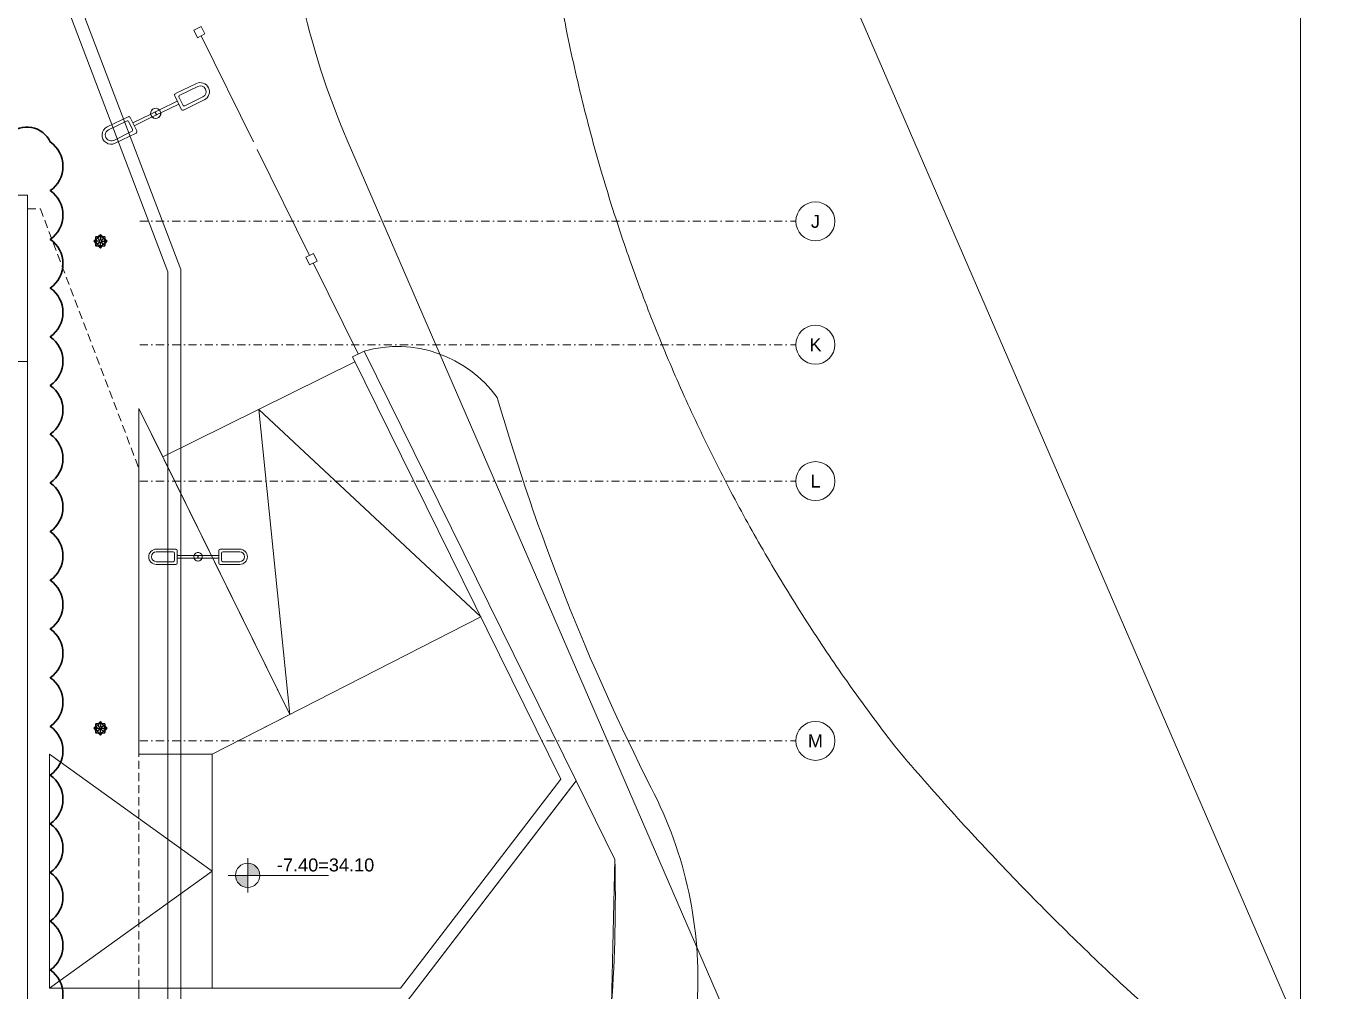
# Model space of a CAD drawing. Header units: metres. Extents: x -17822 to 152406, y -4219 to 19791.
# Drawn here: x 124074 to 128060, y 69 to 3042 of the extents above; entities that cross this region are included whole.
import ezdxf
from ezdxf.enums import TextEntityAlignment as Align
from ezdxf.xclip import XClip

# ---------------------------------------------------------------- set-up
doc = ezdxf.new("R2010")
doc.units = ezdxf.units.M
doc.header["$LTSCALE"] = 100
doc.header["$MEASUREMENT"] = 0
doc.header["$XCLIPFRAME"] = 0
doc.linetypes.add('DASHDOT2', pattern=[0.5, 0.25, -0.125, 0, -0.125])
doc.linetypes.add('HIDDEN', pattern=[0.375, 0.25, -0.125])
doc.layers.get('0').update_dxf_attribs({"color": 9, "lineweight": 9})
for name, color, linetype, lineweight in [('06A', 9, 'Continuous', 9), ('06D', 9, 'Continuous', 9), ('07', 9, 'Continuous', 9), ('21', 9, 'Continuous', 9), ('24', 9, 'DASHDOT2', 9), ('40', 9, 'Continuous', 9), ('E-KABLO', 7, 'Continuous', 30)]:
    doc.layers.add(name, color=color, linetype=linetype, lineweight=lineweight)
doc.styles.add('Arial', font='arial.ttf', dxfattribs={"height": 2.5})
doc.styles.add('MuuM_TEXT-ITALIC', font='ARIALNI.TTF')

# ---------------------------------------------------------------- blocks, each defined once
blk = doc.blocks.new('p-kapı-otopark giriş')
for points in [[(0, -10), (20, -10), (20, 10), (0, 10)], [(600, -10), (620, -10), (620, 10), (600, 10)]]:
    blk.add_lwpolyline(points, close=True)
for points in [[(300, 0), (20, 0)], [(600, 0), (320, 0)]]:
    blk.add_lwpolyline(points)
blk = doc.blocks.new('p-çevre_mevcut')
at = {"flags": 128}
for points in [[(28436.6, -10403), (24352.7, -10391.1, 0.012633), (24331.5, -10392, 0.034752), (24273.9, -10400, 0.036572), (24215, -10417, 0.043988), (24148.5, -10448.5, 0.052186), (24078.3, -10500.2, 0.082497), (23993.2, -10608.1, 0.098699), (23943.8, -10764.3, 0.033889), (23941.5, -10821, 0.045244), (24126.2, -11763.1, 0.082496), (24882, -13332.8, 0.012494), (25040.2, -13546.1, 0.029478), (25725.6, -14263, 0.043988), (26892.7, -15170.6, 0.044936), (28229.9, -15872.3), (28436.6, -15928.7)], [(23805.4, -12459.4), (23805.4, -12459.4, 0.313577), (23395.5, -12316.8, 0.313577)], [(23805.4, -12459.4, -0.00368), (23807.9, -12466.8, 0.046807), (24279.6, -13661.5, -0.135516), (24421.7, -14323.9)], [(24168.1, -13882.5, -0.023505), (24157.8, -14329.6)]]:
    blk.add_lwpolyline(points, format="xyb", dxfattribs=at)
blk.add_lwpolyline([(22159.7, -15978.5), (22653.2, -15978.5), (22702.3, -15985.2, 0.350105), (24157.8, -14329.6), (24168.1, -13882.5), (24048.6, -13640.3), (23527.9, -14318.5), (22902.3, -14318.5), (22902.3, -14957.9)], format="xyb", close=True)
at = {"layer": '06A'}
for points in [[(24021.4, -13675.7), (23527.9, -14318.5), (23443.8, -14318.5), (23443.8, -14318.5), (22702.3, -14318.5), (22702.3, -14278.5), (23443.8, -14278.5), (23507.4, -14278.5), (24001.4, -13635.1), (23359.6, -12334.5), (23395.5, -12316.8), (24048.6, -13640.3)], [(24048.6, -13640.3), (24021.4, -13675.7)]]:
    blk.add_lwpolyline(points, dxfattribs=at)
at = {"layer": '06D'}
for points in [[(23239.2, -12045.4), (23377.5, -12325.6)], [(22775.5, -12642.4), (23367.4, -12350.3)], [(22775.5, -12642.4), (22702.3, -12493.9)], [(23167.2, -13436), (23071.5, -12496.3), (23754.8, -13135.4)], [(22775.5, -12642.4), (23167.2, -13436)], [(22702.3, -13558.5), (22927.3, -13558.5), (23754.8, -13135.4)], [(22927.3, -13558.5), (22927.3, -14278.5), (22427.3, -14278.5)], [(22427.3, -13558.5), (22427.3, -14278.5)], [(22427.3, -14278.5), (22927.3, -13918.6), (22427.3, -13558.5)]]:
    blk.add_lwpolyline(points, dxfattribs=at)
at = {"layer": '40'}
blk.add_lwpolyline([(22702.3, -13558.5), (22927.3, -13558.5), (23167.1, -13435.9), (22702.3, -12493.9), (22702.3, -12678.5)], close=True, dxfattribs=at)
at = {"layer": '07', "xscale": 1.3, "yscale": 1.3, "zscale": 1.3, "rotation": 116.2647503784712}
blk.add_blockref('p-kapı-otopark giriş', (23239.2, -12045.4), dxfattribs=at)
blk = doc.blocks.new('p-cati_audi')
at = {"layer": '06A'}
blk.add_lwpolyline([(0, -2107), (0, -1060), (3704, -1060), (3704, -1572), (3642, -1572), (3637, -1572), (3637, -1127), (67, -1127), (67, -2107), (62, -2107), (2, -2107)], dxfattribs=at)
blk.add_lwpolyline([(2862, -3642), (2862, -3642), (2862, -3590), (3650, -3590), (3650, -1572), (3704, -1572), (3704, -3642)], close=True, dxfattribs=at)
blk = doc.blocks.new('0_elevationtarget-p-bk')
h = blk.add_hatch(color=250)
h.paths.add_polyline_path([(1.88, 0, 0.414214), (0, 1.88), (0, 0)])
h.paths.add_polyline_path([(0, 0), (-1.88, 0, 0.414214), (0, -1.88)])
blk.add_line((0, -2.62), (0, 2.62))
blk.add_lwpolyline([(12.45, 0), (-3, 0)])
blk.add_circle((0, 0), 1.88)
at = {"style": 'Arial'}
blk.add_attdef('BITMISKOT', text='', height=2, dxfattribs=at).set_placement((4.5, 0), align=Align.BOTTOM_LEFT)
at = {"style": 'MuuM_TEXT-ITALIC'}
blk.add_attdef('FINISHINGFLOORLEVEL', text='', height=2, dxfattribs=at).set_placement((4.5, -0.59), align=Align.TOP_LEFT)
blk = doc.blocks.new('p-suzgec')
at = {"ltscale": 25}
for p, q in [((-21.1, 0), (-15.5, 5.7)), ((-15.5, -5.7), (-21.1, 0)), ((-15.5, 5.7), (-15.2, 5.9)), ((-15.5, -5.7), (-15.5, 5.7)), ((-13.2, 15), (-15.2, 13)), ((-15.2, 13), (-15.2, -13)), ((12.8, 15), (-13.2, 15)), ((-10.5, 1.2), (-3.4, 0.3)), ((-6.1, 15), (-5.9, 15.2)), ((-5.9, 12.3), (-6, 12.5)), ((-5.9, 15.2), (-0.2, 20.9)), ((-5.9, 15.2), (5.4, 15.2)), ((-5.8, 12), (-5.9, 12.3)), ((-5.1, 12.9), (-5, 12.7)), ((-5, 12.7), (-4.8, 12.4)), ((-3.3, 0.2), (-3.4, 0.3)), ((-0.2, 0), (-0.5, 0)), ((-0.2, 20.9), (5.4, 15.2)), ((-0.2, 0), (-0.2, 0.2)), ((-0.2, 0), (0, 0)), ((-0.2, 0), (-0.2, -0.2)), ((0.9, 10.2), (0, 3.1)), ((0, 3), (0, 3.1)), ((5.4, 15.2), (5.6, 15)), ((12.1, 5.6), (12.3, 5.7)), ((12.6, 4.8), (12.5, 4.7)), ((14.8, 13), (12.8, 15)), ((14.8, -13), (14.8, 13)), ((14.8, 5.9), (15, 5.7)), ((15, 5.7), (15, -5.7)), ((15, 5.7), (20.6, 0)), ((20.6, 0), (15, -5.7)), ((-15.2, -5.9), (-15.5, -5.7)), ((-15.2, -13), (-13.2, -15)), ((-13.2, -15), (12.8, -15)), ((-13.1, -4.8), (-13, -4.7)), ((-13, -4.7), (-12.6, -4.6)), ((-12.6, -5.6), (-12.8, -5.7)), ((-12.2, -5.5), (-12.6, -5.6)), ((-5.9, -15.2), (-6.1, -15)), ((5.4, -15.2), (-5.9, -15.2)), ((-0.2, -20.9), (-5.9, -15.2)), ((-1.4, -10.2), (-0.5, -3.1)), ((-0.5, -3), (-0.5, -3.1)), ((5.4, -15.2), (-0.2, -20.9)), ((2.8, -0.2), (2.9, -0.3)), ((10, -1.2), (2.9, -0.3)), ((4.5, -12.7), (4.3, -12.4)), ((4.6, -12.9), (4.5, -12.7)), ((5.3, -12), (5.4, -12.3)), ((5.4, -12.3), (5.5, -12.5)), ((5.6, -15), (5.4, -15.2)), ((12.8, -15), (14.8, -13)), ((15, -5.7), (14.8, -5.9))]:
    blk.add_line(p, q, dxfattribs=at)
for centre, radius in [((-17.9, 0), 0.4), ((-17.9, 0), 0.358), ((-0.2, 0), 14.3), ((-12.8, 12.5), 0.3), ((-0.2, 17.7), 0.4), ((-0.2, 17.7), 0.358), ((12.2, 12.5), 0.3), ((17.4, 0), 0.4), ((17.4, 0), 0.358), ((-12.8, -12.5), 0.3), ((-0.2, -17.7), 0.4), ((-0.2, -17.7), 0.358), ((12.2, -12.5), 0.3)]:
    blk.add_circle(centre, radius, dxfattribs=at)
for radius, start, end in [(13.5, 114.6147, 200.3853), (13.8, 110.4176, 114.5824), (13.7, 110.4084, 114.5916), (13.3, 110.3378, 114.6622), (13.2, 110.3292, 114.6708), (13.5, 24.6147, 110.3853), (13.6, 294.6147, 20.3853), (13.2, 20.3292, 24.6708), (13.3, 20.3378, 24.6622), (13.7, 20.4084, 24.5916), (13.8, 20.4176, 24.5824), (13.7, 200.4084, 204.5916), (13.8, 200.4176, 204.5824), (13.3, 200.3378, 204.6622), (13.2, 200.3292, 204.6708), (13.5, 204.6147, 290.3853), (13.2, 290.3292, 294.6708), (13.3, 290.3378, 294.6622), (13.7, 290.4084, 294.5916), (13.8, 290.4176, 294.5824)]:
    blk.add_arc((-0.2, 0), radius, start, end, dxfattribs=at)
for points, knots in [([(-10.5, -0.3), (-10.6, -0.3), (-10.7, -0.3), (-10.9, -0.2), (-11, -0.2), (-11.1, 0), (-11.2, 0.1), (-11.2, 0.3), (-11.2, 0.4), (-11.2, 0.6), (-11.2, 0.7), (-11.1, 0.9), (-11.1, 1), (-10.9, 1.1), (-10.8, 1.1), (-10.6, 1.2), (-10.5, 1.2), (-10.4, 1.2)], [2.169268, 2.169268, 2.169268, 2.169268, 2.468107, 2.468107, 2.768207, 2.768207, 3.065525, 3.065525, 3.362844, 3.362844, 3.660162, 3.660162, 3.95748, 3.95748, 4.257581, 4.257581, 4.55635, 4.55635, 4.55635, 4.55635]), ([(-7.7, 7), (-7.8, 7.1), (-7.8, 7.2), (-7.9, 7.4), (-7.9, 7.5), (-7.9, 7.7), (-7.9, 7.8), (-7.8, 8), (-7.8, 8), (-7.6, 8.2), (-7.5, 8.2), (-7.3, 8.3), (-7.2, 8.3), (-7, 8.3), (-6.9, 8.3), (-6.7, 8.2), (-6.6, 8.1), (-6.6, 8)], [2.169268, 2.169268, 2.169268, 2.169268, 2.468107, 2.468107, 2.768207, 2.768207, 3.065525, 3.065525, 3.362844, 3.362844, 3.660162, 3.660162, 3.95748, 3.95748, 4.257581, 4.257581, 4.55635, 4.55635, 4.55635, 4.55635]), ([(-3.5, 0.4), (-3.5, 0.4), (-3.5, 0.4), (-3.5, 0.4), (-3.4, 0.4), (-3.4, 0.4), (-3.4, 0.3), (-3.3, 0.3), (-3.3, 0.3), (-3.3, 0.3), (-3.3, 0.2), (-3.2, 0.2), (-3.2, 0.1), (-3.3, 0.1), (-3.3, 0), (-3.3, 0), (-3.3, -0.1), (-3.4, -0.1), (-3.4, -0.1), (-3.5, -0.1), (-3.5, -0.1), (-3.5, -0.1), (-3.5, -0.1)], [-0.0013985, -0.0013985, -0.0013985, -0.0013985, 0, 0, 0, 0.0909291, 0.0909291, 0.1818582, 0.1818582, 0.2711248, 0.2711248, 0.3603915, 0.3603915, 0.4496581, 0.4496581, 0.5389247, 0.5389247, 0.6298538, 0.6298538, 0.7207829, 0.7207829, 0.7401198, 0.7401198, 0.7401198, 0.7401198]), ([(-2.2, 2.6), (-2.2, 2.6), (-2.2, 2.6), (-2.2, 2.6), (-2.2, 2.5), (-2.2, 2.5), (-2.2, 2.4), (-2.2, 2.4), (-2.2, 2.3), (-2.2, 2.3), (-2.2, 2.3), (-2.3, 2.2), (-2.3, 2.2), (-2.3, 2.2), (-2.4, 2.2), (-2.4, 2.1), (-2.5, 2.1), (-2.5, 2.2), (-2.6, 2.2), (-2.6, 2.2), (-2.6, 2.2), (-2.6, 2.2), (-2.6, 2.2)], [-0.0013985, -0.0013985, -0.0013985, -0.0013985, 0, 0, 0, 0.0909291, 0.0909291, 0.1818582, 0.1818582, 0.2711248, 0.2711248, 0.3603915, 0.3603915, 0.4496581, 0.4496581, 0.5389247, 0.5389247, 0.6298538, 0.6298538, 0.7207829, 0.7207829, 0.7401198, 0.7401198, 0.7401198, 0.7401198]), ([(-0.6, 10.2), (-0.6, 10.3), (-0.5, 10.4), (-0.5, 10.6), (-0.4, 10.7), (-0.3, 10.8), (-0.2, 10.9), (0, 11), (0.1, 11), (0.3, 11), (0.4, 11), (0.6, 10.9), (0.7, 10.8), (0.8, 10.7), (0.9, 10.6), (0.9, 10.4), (1, 10.3), (0.9, 10.2)], [2.169268, 2.169268, 2.169268, 2.169268, 2.468107, 2.468107, 2.768207, 2.768207, 3.065525, 3.065525, 3.362844, 3.362844, 3.660162, 3.660162, 3.95748, 3.95748, 4.257581, 4.257581, 4.55635, 4.55635, 4.55635, 4.55635]), ([(0.1, 3.2), (0.1, 3.2), (0.1, 3.2), (0.1, 3.2), (0.1, 3.2), (0.1, 3.2), (0.1, 3.1), (0.1, 3.1), (0, 3), (0, 3), (-0.1, 3), (-0.1, 3), (-0.2, 3), (-0.2, 3), (-0.2, 3), (-0.3, 3), (-0.3, 3.1), (-0.3, 3.1), (-0.4, 3.2), (-0.4, 3.2), (-0.4, 3.2), (-0.4, 3.3), (-0.4, 3.3)], [-0.0013985, -0.0013985, -0.0013985, -0.0013985, 0, 0, 0, 0.0909291, 0.0909291, 0.1818582, 0.1818582, 0.2711248, 0.2711248, 0.3603915, 0.3603915, 0.4496581, 0.4496581, 0.5389247, 0.5389247, 0.6298538, 0.6298538, 0.7207829, 0.7207829, 0.7401198, 0.7401198, 0.7401198, 0.7401198]), ([(2.3, 2), (2.3, 2), (2.3, 2), (2.3, 2), (2.3, 2), (2.2, 2), (2.2, 1.9), (2.2, 1.9), (2.1, 1.9), (2.1, 2), (2, 2), (2, 2), (1.9, 2), (1.9, 2.1), (1.9, 2.1), (1.9, 2.2), (1.9, 2.2), (1.9, 2.3), (1.9, 2.3), (1.9, 2.3), (2, 2.4), (2, 2.4), (2, 2.4)], [-0.0013985, -0.0013985, -0.0013985, -0.0013985, 0, 0, 0, 0.0909291, 0.0909291, 0.1818582, 0.1818582, 0.2711248, 0.2711248, 0.3603915, 0.3603915, 0.4496581, 0.4496581, 0.5389247, 0.5389247, 0.6298538, 0.6298538, 0.7207829, 0.7207829, 0.7401198, 0.7401198, 0.7401198, 0.7401198]), ([(3, -0.4), (3, -0.4), (3, -0.4), (3, -0.4), (2.9, -0.4), (2.9, -0.4), (2.9, -0.3), (2.8, -0.3), (2.8, -0.3), (2.8, -0.3), (2.8, -0.2), (2.7, -0.2), (2.7, -0.1), (2.8, -0.1), (2.8, 0), (2.8, 0), (2.8, 0.1), (2.9, 0.1), (2.9, 0.1), (3, 0.1), (3, 0.1), (3, 0.1), (3, 0.1)], [-0.0013985, -0.0013985, -0.0013985, -0.0013985, 0, 0, 0, 0.0909291, 0.0909291, 0.1818582, 0.1818582, 0.2711248, 0.2711248, 0.3603915, 0.3603915, 0.4496581, 0.4496581, 0.5389247, 0.5389247, 0.6298538, 0.6298538, 0.7207829, 0.7207829, 0.7401198, 0.7401198, 0.7401198, 0.7401198]), ([(6.8, 7.4), (6.8, 7.5), (6.9, 7.6), (7.1, 7.7), (7.2, 7.7), (7.4, 7.7), (7.5, 7.7), (7.7, 7.6), (7.8, 7.5), (7.9, 7.4), (8, 7.3), (8.1, 7.1), (8.1, 7), (8, 6.8), (8, 6.7), (7.9, 6.5), (7.8, 6.4), (7.8, 6.3)], [2.169268, 2.169268, 2.169268, 2.169268, 2.468107, 2.468107, 2.768207, 2.768207, 3.065525, 3.065525, 3.362844, 3.362844, 3.660162, 3.660162, 3.95748, 3.95748, 4.257581, 4.257581, 4.55635, 4.55635, 4.55635, 4.55635]), ([(10, 0.3), (10.1, 0.3), (10.2, 0.3), (10.4, 0.2), (10.5, 0.2), (10.6, 0), (10.7, -0.1), (10.7, -0.3), (10.7, -0.4), (10.7, -0.6), (10.7, -0.7), (10.6, -0.9), (10.6, -1), (10.4, -1.1), (10.3, -1.1), (10.1, -1.2), (10, -1.2), (9.9, -1.2)], [2.169268, 2.169268, 2.169268, 2.169268, 2.468107, 2.468107, 2.768207, 2.768207, 3.065525, 3.065525, 3.362844, 3.362844, 3.660162, 3.660162, 3.95748, 3.95748, 4.257581, 4.257581, 4.55635, 4.55635, 4.55635, 4.55635]), ([(-7.3, -7.4), (-7.3, -7.5), (-7.4, -7.6), (-7.6, -7.7), (-7.7, -7.7), (-7.9, -7.7), (-8, -7.7), (-8.2, -7.6), (-8.3, -7.5), (-8.4, -7.4), (-8.5, -7.3), (-8.6, -7.1), (-8.6, -7), (-8.5, -6.8), (-8.5, -6.7), (-8.4, -6.5), (-8.3, -6.4), (-8.3, -6.3)], [2.169268, 2.169268, 2.169268, 2.169268, 2.468107, 2.468107, 2.768207, 2.768207, 3.065525, 3.065525, 3.362844, 3.362844, 3.660162, 3.660162, 3.95748, 3.95748, 4.257581, 4.257581, 4.55635, 4.55635, 4.55635, 4.55635]), ([(-2.8, -2), (-2.8, -2), (-2.8, -2), (-2.8, -2), (-2.8, -2), (-2.7, -2), (-2.7, -1.9), (-2.7, -1.9), (-2.6, -1.9), (-2.6, -2), (-2.5, -2), (-2.5, -2), (-2.4, -2), (-2.4, -2.1), (-2.4, -2.1), (-2.4, -2.2), (-2.4, -2.2), (-2.4, -2.3), (-2.4, -2.3), (-2.4, -2.3), (-2.5, -2.4), (-2.5, -2.4), (-2.5, -2.4)], [-0.0013985, -0.0013985, -0.0013985, -0.0013985, 0, 0, 0, 0.0909291, 0.0909291, 0.1818582, 0.1818582, 0.2711248, 0.2711248, 0.3603915, 0.3603915, 0.4496581, 0.4496581, 0.5389247, 0.5389247, 0.6298538, 0.6298538, 0.7207829, 0.7207829, 0.7401198, 0.7401198, 0.7401198, 0.7401198]), ([(0.1, -10.2), (0.1, -10.3), (0, -10.4), (0, -10.6), (-0.1, -10.7), (-0.2, -10.8), (-0.3, -10.9), (-0.5, -11), (-0.6, -11), (-0.8, -11), (-0.9, -11), (-1.1, -10.9), (-1.2, -10.8), (-1.3, -10.7), (-1.4, -10.6), (-1.4, -10.4), (-1.5, -10.3), (-1.4, -10.2)], [2.169268, 2.169268, 2.169268, 2.169268, 2.468107, 2.468107, 2.768207, 2.768207, 3.065525, 3.065525, 3.362844, 3.362844, 3.660162, 3.660162, 3.95748, 3.95748, 4.257581, 4.257581, 4.55635, 4.55635, 4.55635, 4.55635]), ([(-0.6, -3.2), (-0.6, -3.2), (-0.6, -3.2), (-0.6, -3.2), (-0.6, -3.2), (-0.6, -3.2), (-0.6, -3.1), (-0.6, -3.1), (-0.5, -3), (-0.5, -3), (-0.4, -3), (-0.4, -3), (-0.4, -3), (-0.3, -3), (-0.3, -3), (-0.2, -3), (-0.2, -3.1), (-0.2, -3.1), (-0.2, -3.2), (-0.1, -3.2), (-0.1, -3.2), (-0.1, -3.3), (-0.1, -3.3)], [-0.0013985, -0.0013985, -0.0013985, -0.0013985, 0, 0, 0, 0.0909291, 0.0909291, 0.1818582, 0.1818582, 0.2711248, 0.2711248, 0.3603915, 0.3603915, 0.4496581, 0.4496581, 0.5389247, 0.5389247, 0.6298538, 0.6298538, 0.7207829, 0.7207829, 0.7401198, 0.7401198, 0.7401198, 0.7401198]), ([(1.7, -2.6), (1.7, -2.6), (1.7, -2.6), (1.7, -2.6), (1.7, -2.5), (1.7, -2.5), (1.7, -2.4), (1.7, -2.4), (1.7, -2.3), (1.7, -2.3), (1.7, -2.3), (1.8, -2.2), (1.8, -2.2), (1.8, -2.2), (1.9, -2.2), (1.9, -2.1), (2, -2.1), (2, -2.2), (2.1, -2.2), (2.1, -2.2), (2.1, -2.2), (2.1, -2.2), (2.1, -2.2)], [-0.0013985, -0.0013985, -0.0013985, -0.0013985, 0, 0, 0, 0.0909291, 0.0909291, 0.1818582, 0.1818582, 0.2711248, 0.2711248, 0.3603915, 0.3603915, 0.4496581, 0.4496581, 0.5389247, 0.5389247, 0.6298538, 0.6298538, 0.7207829, 0.7207829, 0.7401198, 0.7401198, 0.7401198, 0.7401198]), ([(7.2, -7), (7.3, -7.1), (7.3, -7.2), (7.4, -7.4), (7.4, -7.5), (7.4, -7.7), (7.4, -7.8), (7.3, -8), (7.3, -8), (7.1, -8.2), (7, -8.2), (6.8, -8.3), (6.7, -8.3), (6.5, -8.3), (6.4, -8.3), (6.2, -8.2), (6.1, -8.1), (6.1, -8)], [2.169268, 2.169268, 2.169268, 2.169268, 2.468107, 2.468107, 2.768207, 2.768207, 3.065525, 3.065525, 3.362844, 3.362844, 3.660162, 3.660162, 3.95748, 3.95748, 4.257581, 4.257581, 4.55635, 4.55635, 4.55635, 4.55635])]:
    blk.add_open_spline(points, degree=3, knots=knots, dxfattribs=at)
for points, weights in [([(-10.4, 1.2), (-5.1, 0.6), (-3.5, 0.4)], [1.04357122072, 1.19470433147, 1]), ([(-2.6, 2.2), (-3.9, 3.4), (-7.7, 7)], [1, 1.19289012244, 1.04336959178]), ([(-6.6, 8), (-3.3, 3.9), (-2.2, 2.6)], [1.04357122128, 1.19470433435, 1]), ([(-0.4, 3.3), (-0.4, 4.9), (-0.6, 10.2)], [1, 1.1928901223, 1.04336959175]), ([(0.9, 10.2), (0.3, 4.9), (0.1, 3.2)], [1.04357122043, 1.19470432993, 1]), ([(2, 2.4), (3.1, 3.6), (6.8, 7.4)], [1, 1.19289012017, 1.04336959134]), ([(7.8, 6.3), (3.6, 3), (2.3, 2)], [1.04357122006, 1.19470432802, 1]), ([(11.7, 5.5), (11.9, 5.6), (12.1, 5.6)], [1.02554744525, 1.0127799804, 1]), ([(12.5, 4.7), (12.3, 4.7), (12.1, 4.6)], [1, 1.0127799804, 1.02554744526]), ([(-3.5, -0.1), (-5.2, -0.2), (-10.5, -0.3)], [1, 1.19289012449, 1.04336959218]), ([(-8.3, -6.3), (-4.1, -3), (-2.8, -2)], [1.04357122094, 1.1947043326, 1]), ([(-2.5, -2.4), (-3.6, -3.6), (-7.3, -7.4)], [1, 1.19289012327, 1.04336959194]), ([(-1.4, -10.2), (-0.8, -4.9), (-0.6, -3.2)], [1.04357122103, 1.19470433305, 1]), ([(-0.1, -3.3), (-0.1, -4.9), (0.1, -10.2)], [1, 1.19289011339, 1.04336959002]), ([(6.1, -8), (2.8, -3.9), (1.7, -2.6)], [1.04357121982, 1.19470432681, 1]), ([(2.1, -2.2), (3.4, -3.4), (7.2, -7)], [1, 1.19289011781, 1.04336959088])]:
    blk.add_rational_spline(points, weights, degree=2, dxfattribs=at)
for points, weights, knots in [([(3, 0.1), (3.5, 0.1), (6, 0.2), (10, 0.3)], [4.14064799907, 3.56700040162, 2.15953650571, 1.32480586323], [27.48414514, 27.48414514, 27.48414514, 27.50397367, 27.53272487, 27.53272487, 27.53272487]), ([(9.9, -1.2), (7.9, -1), (4.7, -0.6), (3.3, -0.4), (3, -0.4)], [1.32476723726, 1.64485472039, 2.71311941379, 3.81141839734, 4.16242382948], [0.00590224, 0.00590224, 0.00590224, 0.01753913, 0.04477222, 0.05758123, 0.05758123, 0.05758123])]:
    blk.add_rational_spline(points, weights, degree=2, knots=knots, dxfattribs=at)
blk = doc.blocks.new('p-platform_süzgeç')
at = {"layer": '06D'}
for p in [(-120.7, -6251.3), (-120.7, -7751.3)]:
    blk.add_blockref('p-suzgec', p, dxfattribs=at)
blk = doc.blocks.new('0_aks')
at = {"linetype": 'Continuous'}
blk.add_circle((0, 0), 3, dxfattribs=at)
at = {"style": 'Arial'}
blk.add_attdef('AKS', text='', height=2, dxfattribs=at).set_placement((0, 0), align=Align.MIDDLE_CENTER)
blk = doc.blocks.new('p-akslar_yeni')
at = {"layer": '24'}
for points in [[(18840, -6135), (20861, -6135)], [(18840, -6515), (20861, -6515)], [(18840, -6935), (20861, -6935)], [(18840, -7735), (20861, -7735)]]:
    blk.add_lwpolyline(points, dxfattribs=at)
at = {"layer": '21', "xscale": 20, "yscale": 20, "zscale": 20}
for p, values in [((20921, -6135), {'AKS': 'J'}), ((20921, -6515), {'AKS': 'K'}), ((20921, -6935), {'AKS': 'L'}), ((20921, -7735), {'AKS': 'M'})]:
    blk.add_blockref('0_aks', p, dxfattribs=at).add_auto_attribs(values)
blk = doc.blocks.new('A$C442D6FDD')
at = {"layer": '06D', "color": 9}
for p, q in [((20530, 399.9), (20465.6, 368.6)), ((20483.4, 320.5), (20463.3, 361.9)), ((20534.4, 390.9), (20479, 364)), ((20416.1, 318.9), (20471.2, 345.7)), ((20420.4, 309.9), (20475.5, 336.7)), ((20488, 333.9), (20476.6, 357.3)), ((20490.1, 318.2), (20554.5, 349.6)), ((20494.7, 331.6), (20550.2, 358.6)), ((20255.2, 266.2), (20319.6, 297.5)), ((20259.5, 257.2), (20315, 284.2)), ((20333, 258.5), (20321.7, 281.9)), ((20346.4, 253.9), (20326.3, 295.2)), ((20389.3, 305.8), (20334.2, 279)), ((20393.6, 296.9), (20338.5, 270)), ((20330.7, 251.8), (20275.3, 224.8)), ((20344.1, 247.2), (20279.7, 215.8)), ((20466.9, -1034.1), (20406.7, -1034.1)), ((20603.3, -1034.1), (20663.5, -1034.1)), ((20458.5, -1042.5), (20406.7, -1042.5)), ((20406.7, -1072.7), (20458.5, -1072.7)), ((20462.7, -1046.7), (20462.7, -1068.5)), ((20471.1, -1038.3), (20471.1, -1076.9)), ((20522.6, -1053.4), (20471.1, -1053.4)), ((20522.6, -1061.8), (20471.1, -1061.8)), ((20547.7, -1053.4), (20599.1, -1053.4)), ((20547.7, -1061.8), (20599.1, -1061.8)), ((20599.1, -1038.3), (20599.1, -1076.9)), ((20607.5, -1046.7), (20607.5, -1068.5)), ((20611.7, -1042.5), (20663.5, -1042.5)), ((20663.5, -1072.7), (20611.7, -1072.7)), ((20406.7, -1081.1), (20466.9, -1081.1)), ((20663.5, -1081.1), (20603.3, -1081.1))]:
    blk.add_line(p, q, dxfattribs=at)
for points in [[(20420.4, 309.9), (20406.2, 303), (20401.9, 312), (20416.1, 318.9)], [(20393.6, 296.9), (20407.8, 303.8), (20403.4, 312.8), (20389.3, 305.8)], [(20522.6, -1053.4), (20535.9, -1053.4), (20535.9, -1061.8), (20522.6, -1061.8)], [(20547.7, -1053.4), (20534.4, -1053.4), (20534.4, -1061.8), (20547.7, -1061.8)]]:
    blk.add_lwpolyline(points, dxfattribs=at)
for centre, radius, start, end in [((20542.3, 374.7), 28, 295.9458, 115.9458), ((20467.8, 364.1), 5, 115.9458, 205.9458), ((20481.1, 359.5), 5, 115.9458, 205.9458), ((20542.3, 374.7), 18, 295.9458, 115.9458), ((20404.8, 307.9), 15.7, 44.4857, 7.4059), ((20404.8, 307.9), 15.7, 224.4857, 187.4059), ((20487.9, 322.7), 5, 205.9458, 295.9458), ((20492.5, 336.1), 5, 205.9458, 295.9458), ((20317.2, 279.7), 5, 25.9458, 115.9458), ((20321.8, 293), 5, 25.9458, 115.9458), ((20267.4, 241), 28, 115.9458, 295.9458), ((20267.4, 241), 18, 115.9458, 295.9458), ((20328.5, 256.3), 5, 295.9458, 25.9458), ((20341.9, 251.7), 5, 295.9458, 25.9458), ((20406.7, -1057.6), 23.5, 90, 270), ((20466.9, -1038.3), 4.2, 0, 90), ((20603.3, -1038.3), 4.2, 90, 180), ((20663.5, -1057.6), 23.5, 270, 90), ((20406.7, -1057.6), 15.1, 90, 270), ((20458.5, -1046.7), 4.2, 0, 90), ((20458.5, -1068.5), 4.2, 270, 0), ((20535.1, -1057.6), 13.2, 18.5399, 341.4601), ((20535.1, -1057.6), 13.2, 198.5399, 161.4601), ((20611.7, -1046.7), 4.2, 90, 180), ((20611.7, -1068.5), 4.2, 180, 270), ((20663.5, -1057.6), 15.1, 270, 90), ((20466.9, -1076.9), 4.2, 270, 0), ((20603.3, -1076.9), 4.2, 180, 270)]:
    blk.add_arc(centre, radius, start, end, dxfattribs=at)

msp = doc.modelspace()

# ---------------------------------------------------------------- linework, layer by layer
at = {"color": 4}
msp.add_lwpolyline([(102479.28, 12281.44), (127999.52, 12281.44), (127999.52, -3898.56), (102479.28, -3898.56)], close=True, dxfattribs=at)
for points in [[(116750.93, 12281.44), (118561.59, 11533.84, -0.01102), (118877.25, 11389.76), (123578.39, 9117.5, -0.2964527), (124973.87, 6805.34), (124866.7, 3596.17, 0.0972538), (125064.33, 2690.15), (126473.26, -563.41, -0.5396534), (125555.61, -1960.8), (124149.98, -1960.8)], [(127999.52, -61.56), (126532.57, 3325.96, -0.087297), (126467.65, 3597.74), (126572.98, 6751.94, 0.2965216), (124275.4, 10557.71), (120709.11, 12281.44)]]:
    msp.add_lwpolyline(points, format="xyb")
at = {"layer": '06D'}
msp.add_lwpolyline([(116661.34, 6866.98), (118498.77, 6218.09), (120901.69, 5139.8), (122796.71, 4202.6), (124084.16, 3408.61), (124512, 2283.98), (124512, -684.85), (124048.8, -1321.32), (124098.31, -1321.32), (124552, -697.81), (124552, 2291.33), (124116.71, 3435.53), (122816.12, 4237.62), (120918.75, 5175.98), (118513.64, 6255.26), (116673.24, 6905.2)], dxfattribs=at)
at = {"layer": '06D', "linetype": 'HIDDEN'}
msp.add_lwpolyline([(124079.64, 2478.68), (124118.97, 2478.68), (124422.65, 1678.68), (124422.65, -1.32)], dxfattribs=at)
at = {"layer": 'E-KABLO', "color": 2}
msp.add_lwpolyline([(124022.68, 2707.73, -0.5205671), (124149.48, 2684.53, -0.5205671), (124149.48, 2534.53, -0.5205671), (124149.48, 2384.53, -0.5205671), (124149.48, 2234.53, -0.5205671), (124149.48, 2084.53, -0.5205671), (124149.48, 1934.53, -0.5205671), (124149.48, 1784.53, -0.5205671), (124149.48, 1634.53, -0.5205671), (124149.48, 1484.53, -0.5205671), (124149.48, 1334.53, -0.5205671), (124149.48, 1184.53, -0.5205671), (124149.48, 1034.53, -0.5205671), (124149.48, 884.53, -0.5205671), (124149.48, 734.53, -0.5205671), (124149.48, 584.53, -0.5205671), (124149.48, 434.53, -0.5205671), (124149.48, 284.53, -0.5205671), (124149.48, 134.53, -0.5205671), (124149.48, -15.47, -0.5205671), (124149.48, -165.47, -0.5205671), (124043.59, -209.59, -0.5205671)], format="xyb", dxfattribs=at)

# ---------------------------------------------------------------- block references
at = {"color": 4}
ref = msp.add_blockref('p-çevre_mevcut', (101720.36, 14357.19), dxfattribs=at)
XClip(ref).set_block_clipping_path([(756.5632797568, -18257.0671478506), (26276.7945455276, -2077.0671478319)])
for name, p in [('A$C442D6FDD', (104069.47, 2464.56)), ('p-platform_süzgeç', (124425, 8630))]:
    msp.add_blockref(name, p)
at = {"layer": '06D'}
msp.add_blockref('p-cati_audi', (120375.64, 3580.68), dxfattribs=at)
at = {"layer": '21'}
ref = msp.add_blockref('0_elevationtarget-p-bk', (124757.52, 425.89), dxfattribs=dict(at, xscale=20, yscale=20, zscale=20))
ref.add_attrib('BITMISKOT', '-7.40=34.10', dxfattribs={"layer": '0', "height": 40, "rotation": 360, "style": 'Arial'}).set_placement((124847.52, 425.89), align=Align.BOTTOM_LEFT)
at = {"layer": '24'}
msp.add_blockref('p-akslar_yeni', (105585, 8575), dxfattribs=at)

doc.saveas('drawing.dxf')
